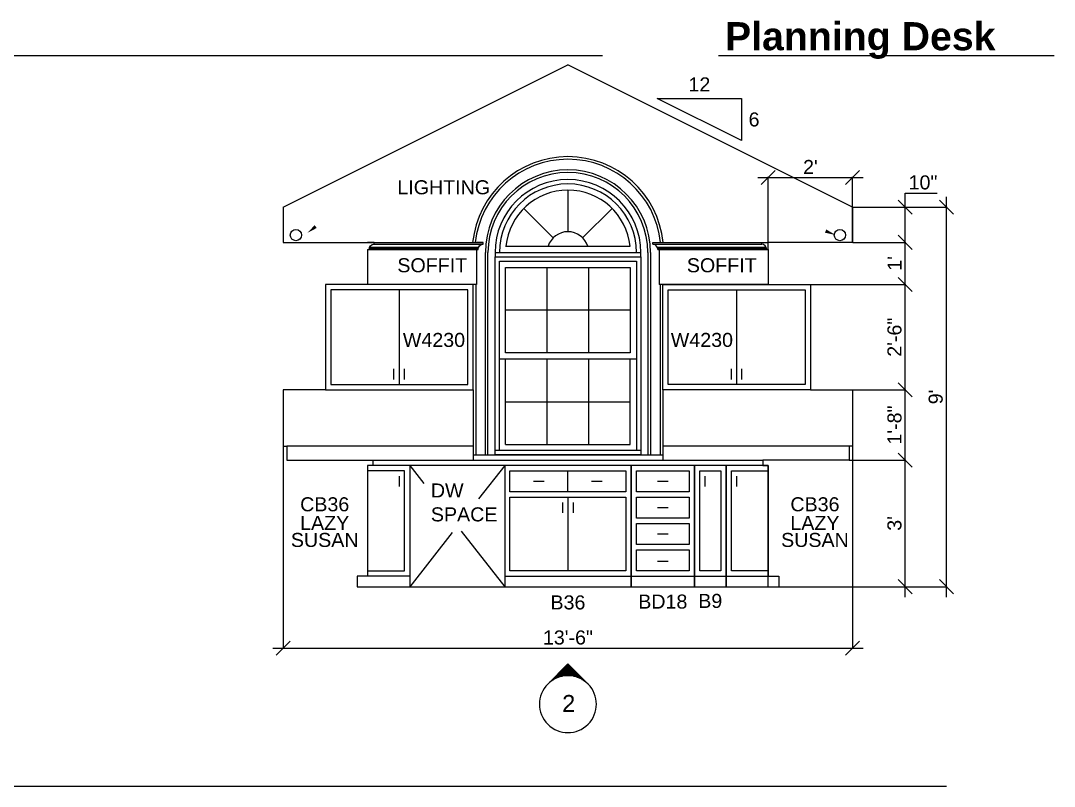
# Model space of a CAD drawing. Header units: inches. Extents: x 8 to 1535, y 73 to 1076.
# Drawn here: x 238.1 to 532.3, y 75.7 to 293.7 of the extents above; entities that cross this region are included whole.
import ezdxf
from ezdxf.enums import TextEntityAlignment as Align

# ---------------------------------------------------------------- set-up
doc = ezdxf.new("R2010")
doc.units = ezdxf.units.IN
doc.header["$MEASUREMENT"] = 0
doc.layers.add('AR INTERIOR ELEV', color=3, linetype='Continuous')
doc.layers.add('GENERAL NOTE', color=4, linetype='Continuous')
doc.styles.add('BRMNAMES', font='swisseb.ttf', dxfattribs={"oblique": 15, "height": 10})
doc.styles.add('DIMTXT', font='ARIAL.TTF', dxfattribs={"height": 4})
doc.styles.add('NOTES', font='ARIAL.TTF', dxfattribs={"height": 4})
doc.dimstyles.new('Arch', dxfattribs={"dimtxt": 0.1875, "dimasz": 4, "dimexe": 0.179993, "dimexo": 0.0625, "dimgap": 1, "dimtad": 1, "dimtoh": 1, "dimdec": 4, "dimzin": 0, "dimdsep": 46, "dimlunit": 4, "dimtxsty": 'DIMTXT', "dimblk1": 'OBLIQUE', "dimblk2": 'OBLIQUE', "dimsah": 1, "dimcen": 0.089996, "dimdle": 3, "dimadec": 0, "dimazin": 0, "dimtfac": 1, "dimtdec": 4, "dimtofl": 0, "dimtmove": 0, "dimatfit": 3, "dimldrblk": 'OBLIQUE', "dimfxl": 0, "dimfrac": 2, "dimtolj": 1, "dimtzin": 0, "dimarcsym": 0})

# ---------------------------------------------------------------- blocks, each defined once
blk = doc.blocks.new('_OBLIQUE')
at = {"color": 0, "linetype": 'ByBlock'}
blk.add_line((-0.5, -0.5), (0.5, 0.5), dxfattribs=at)
blk = doc.blocks.new('*D103')
at = {"layer": 'AR INTERIOR ELEV', "color": 0, "lineweight": -2}
for p, q in [((501.56, 129.57), (501.56, 243.57)), ((474.91, 240.57), (501.74, 240.57)), ((453.91, 132.57), (501.74, 132.57))]:
    blk.add_line(p, q, dxfattribs=at)
at = {"layer": 'Defpoints', "color": 0}
for p in [(474.85, 240.57), (501.56, 240.57), (453.85, 132.57)]:
    blk.add_point(p, dxfattribs=at)
at = {"layer": 'AR INTERIOR ELEV', "color": 0, "lineweight": -2, "xscale": 4, "yscale": 4, "zscale": 4}
for p, rotation in [((501.56, 240.57), 90), ((501.56, 132.57), 270)]:
    blk.add_blockref('_OBLIQUE', p, dxfattribs=dict(at, rotation=rotation))
at = {"layer": 'AR INTERIOR ELEV', "color": 0, "insert": (498.52, 186.57), "char_height": 4, "attachment_point": 5, "rotation": 90, "style": 'DIMTXT'}
blk.add_mtext("\\A1;9'", dxfattribs=at)
blk = doc.blocks.new('*D104')
at = {"layer": 'AR INTERIOR ELEV', "color": 0, "lineweight": -2}
for p, q in [((489.83, 240.57), (489.83, 244.57)), ((489.83, 244.57), (498.95, 244.57)), ((474.91, 240.57), (490.01, 240.57)), ((489.83, 227.57), (489.83, 240.57)), ((474.91, 230.57), (490.01, 230.57))]:
    blk.add_line(p, q, dxfattribs=at)
at = {"layer": 'Defpoints', "color": 0}
for p in [(474.85, 240.57), (489.83, 240.57), (474.85, 230.57)]:
    blk.add_point(p, dxfattribs=at)
at = {"layer": 'AR INTERIOR ELEV', "color": 0, "lineweight": -2, "xscale": 4, "yscale": 4, "zscale": 4}
for p, rotation in [((489.83, 240.57), 90), ((489.83, 230.57), 270)]:
    blk.add_blockref('_OBLIQUE', p, dxfattribs=dict(at, rotation=rotation))
at = {"layer": 'AR INTERIOR ELEV', "color": 0, "insert": (494.89, 247.61), "char_height": 4, "attachment_point": 5, "style": 'DIMTXT'}
blk.add_mtext('\\A1;10"', dxfattribs=at)
blk = doc.blocks.new('*D105')
at = {"layer": 'AR INTERIOR ELEV', "color": 0, "lineweight": -2}
for p, q in [((489.83, 215.57), (489.83, 233.57)), ((474.91, 230.57), (490.01, 230.57)), ((462.91, 218.57), (490.01, 218.57))]:
    blk.add_line(p, q, dxfattribs=at)
at = {"layer": 'Defpoints', "color": 0}
for p in [(474.85, 230.57), (489.83, 230.57), (462.85, 218.57)]:
    blk.add_point(p, dxfattribs=at)
at = {"layer": 'AR INTERIOR ELEV', "color": 0, "lineweight": -2, "xscale": 4, "yscale": 4, "zscale": 4}
for p, rotation in [((489.83, 230.57), 90), ((489.83, 218.57), 270)]:
    blk.add_blockref('_OBLIQUE', p, dxfattribs=dict(at, rotation=rotation))
at = {"layer": 'AR INTERIOR ELEV', "color": 0, "insert": (486.82, 224.57), "char_height": 4, "attachment_point": 5, "rotation": 90, "style": 'DIMTXT'}
blk.add_mtext("\\A1;1'", dxfattribs=at)
blk = doc.blocks.new('*D106')
at = {"layer": 'AR INTERIOR ELEV', "color": 0, "lineweight": -2}
for p, q in [((489.83, 185.57), (489.83, 221.57)), ((462.91, 218.57), (490.01, 218.57)), ((474.91, 188.57), (490.01, 188.57))]:
    blk.add_line(p, q, dxfattribs=at)
at = {"layer": 'Defpoints', "color": 0}
for p in [(462.85, 218.57), (489.83, 218.57), (474.85, 188.57)]:
    blk.add_point(p, dxfattribs=at)
at = {"layer": 'AR INTERIOR ELEV', "color": 0, "lineweight": -2, "xscale": 4, "yscale": 4, "zscale": 4}
for p, rotation in [((489.83, 218.57), 90), ((489.83, 188.57), 270)]:
    blk.add_blockref('_OBLIQUE', p, dxfattribs=dict(at, rotation=rotation))
at = {"layer": 'AR INTERIOR ELEV', "color": 0, "insert": (486.79, 203.57), "char_height": 4, "attachment_point": 5, "rotation": 90, "style": 'DIMTXT'}
blk.add_mtext('\\A1;2\'-6"', dxfattribs=at)
blk = doc.blocks.new('*D107')
at = {"layer": 'AR INTERIOR ELEV', "color": 0, "lineweight": -2}
for p, q in [((489.83, 165.57), (489.83, 191.57)), ((474.91, 188.57), (490.01, 188.57)), ((473.91, 168.57), (490.01, 168.57))]:
    blk.add_line(p, q, dxfattribs=at)
at = {"layer": 'Defpoints', "color": 0}
for p in [(474.85, 188.57), (489.83, 188.57), (473.85, 168.57)]:
    blk.add_point(p, dxfattribs=at)
at = {"layer": 'AR INTERIOR ELEV', "color": 0, "lineweight": -2, "xscale": 4, "yscale": 4, "zscale": 4}
for p, rotation in [((489.83, 188.57), 90), ((489.83, 168.57), 270)]:
    blk.add_blockref('_OBLIQUE', p, dxfattribs=dict(at, rotation=rotation))
at = {"layer": 'AR INTERIOR ELEV', "color": 0, "insert": (486.79, 178.57), "char_height": 4, "attachment_point": 5, "rotation": 90, "style": 'DIMTXT'}
blk.add_mtext('\\A1;1\'-8"', dxfattribs=at)
blk = doc.blocks.new('*D108')
at = {"layer": 'AR INTERIOR ELEV', "color": 0, "lineweight": -2}
for p, q in [((489.83, 129.57), (489.83, 171.57)), ((473.91, 168.57), (490.01, 168.57)), ((453.91, 132.57), (490.01, 132.57))]:
    blk.add_line(p, q, dxfattribs=at)
at = {"layer": 'Defpoints', "color": 0}
for p in [(473.85, 168.57), (489.83, 168.57), (453.85, 132.57)]:
    blk.add_point(p, dxfattribs=at)
at = {"layer": 'AR INTERIOR ELEV', "color": 0, "lineweight": -2, "xscale": 4, "yscale": 4, "zscale": 4}
for p, rotation in [((489.83, 168.57), 90), ((489.83, 132.57), 270)]:
    blk.add_blockref('_OBLIQUE', p, dxfattribs=dict(at, rotation=rotation))
at = {"layer": 'AR INTERIOR ELEV', "color": 0, "insert": (486.79, 150.57), "char_height": 4, "attachment_point": 5, "rotation": 90, "style": 'DIMTXT'}
blk.add_mtext("\\A1;3'", dxfattribs=at)
blk = doc.blocks.new('B36')
at = {"layer": 'AR INTERIOR ELEV'}
for p, q in [((0, 34.5), (0, 0)), ((36, 34.5), (0, 34.5)), ((1.5, 33), (34.5, 33)), ((1.5, 27), (1.5, 33)), ((18, 27), (18, 33)), ((34.5, 33), (34.5, 27)), ((36, 0), (36, 34.5)), ((8.25, 30), (11.25, 30)), ((24.75, 30), (27.75, 30)), ((34.5, 27), (1.5, 27)), ((1.5, 25.5), (34.5, 25.5)), ((1.5, 4.5), (1.5, 25.5)), ((16.5, 24), (16.5, 21)), ((18, 25.5), (18, 4.5)), ((19.5, 24), (19.5, 21)), ((34.5, 25.5), (34.5, 4.5)), ((0, 3), (36, 3)), ((34.5, 4.5), (1.5, 4.5)), ((0, 0), (36, 0))]:
    blk.add_line(p, q, dxfattribs=at)
blk = doc.blocks.new('W4230')
at = {"layer": 'AR INTERIOR ELEV'}
for p, q in [((0, 0), (42, 0)), ((0, -30), (0, 0)), ((42, 0), (42, -30)), ((1.5, -1.5), (40.5, -1.5)), ((1.5, -28.5), (1.5, -1.5)), ((21, -1.5), (21, -28.5)), ((40.5, -1.5), (40.5, -28.5)), ((19.5, -27), (19.5, -24)), ((22.5, -27), (22.5, -24)), ((40.5, -28.5), (1.5, -28.5)), ((42, -30), (0, -30))]:
    blk.add_line(p, q, dxfattribs=at)
blk = doc.blocks.new('B09')
at = {"layer": 'AR INTERIOR ELEV'}
for p, q in [((0, 34.5), (0, 0)), ((9, 34.5), (0, 34.5)), ((1.5, 33), (7.5, 33)), ((1.5, 4.5), (1.5, 33)), ((7.5, 33), (7.5, 4.5)), ((9, 0), (9, 34.5)), ((3, 31.5), (3, 28.5)), ((0, 3), (9, 3)), ((7.5, 4.5), (1.5, 4.5)), ((0, 0), (9, 0))]:
    blk.add_line(p, q, dxfattribs=at)
blk = doc.blocks.new('*D109')
at = {"layer": 'AR INTERIOR ELEV', "color": 0, "lineweight": -2}
for p, q in [((312.85, 172.51), (312.85, 114.85)), ((474.85, 172.51), (474.85, 114.85)), ((309.85, 115.03), (477.85, 115.03))]:
    blk.add_line(p, q, dxfattribs=at)
at = {"layer": 'Defpoints', "color": 0}
for p in [(312.85, 172.57), (474.85, 172.57), (474.85, 115.03)]:
    blk.add_point(p, dxfattribs=at)
at = {"layer": 'AR INTERIOR ELEV', "color": 0, "lineweight": -2, "xscale": 4, "yscale": 4, "zscale": 4, "rotation": 180}
blk.add_blockref('_OBLIQUE', (312.85, 115.03), dxfattribs=at)
at = {"layer": 'AR INTERIOR ELEV', "color": 0, "lineweight": -2, "xscale": 4, "yscale": 4, "zscale": 4}
blk.add_blockref('_OBLIQUE', (474.85, 115.03), dxfattribs=at)
at = {"layer": 'AR INTERIOR ELEV', "color": 0, "insert": (393.85, 118.08), "char_height": 4, "attachment_point": 5, "style": 'DIMTXT'}
blk.add_mtext('\\A1;13\'-6"', dxfattribs=at)
blk = doc.blocks.new('*X15')
at = {"color": 0}
for p, q in [((774.66, 757.5), (775.5, 757.5)), ((774.91, 757.75), (775.25, 757.75)), ((772.16, 755), (773.78, 755)), ((772.41, 755.25), (777.75, 755.25)), ((772.66, 755.5), (777.5, 755.5)), ((772.91, 755.75), (777.25, 755.75)), ((773.16, 756), (777, 756)), ((773.41, 756.25), (776.75, 756.25)), ((773.66, 756.5), (776.5, 756.5)), ((773.91, 756.75), (776.25, 756.75)), ((774.16, 757), (776, 757)), ((774.41, 757.25), (775.75, 757.25)), ((776.38, 755), (778, 755)), ((770.41, 753.25), (770.41, 753.25)), ((770.66, 753.5), (770.68, 753.5)), ((770.91, 753.75), (770.99, 753.75)), ((771.16, 754), (771.35, 754)), ((771.41, 754.25), (771.75, 754.25)), ((771.66, 754.5), (772.24, 754.5)), ((771.91, 754.75), (772.86, 754.75)), ((777.3, 754.75), (778.25, 754.75)), ((777.92, 754.5), (778.5, 754.5)), ((778.41, 754.25), (778.75, 754.25)), ((778.81, 754), (779, 754)), ((779.16, 753.75), (779.25, 753.75)), ((779.47, 753.5), (779.5, 753.5)), ((779.75, 753.25), (779.75, 753.25))]:
    blk.add_line(p, q, dxfattribs=at)
blk = doc.blocks.new('*D110')
at = {"layer": 'AR INTERIOR ELEV', "color": 0, "lineweight": -2}
for p, q in [((447.85, 249.01), (477.85, 249.01)), ((450.85, 228.63), (450.85, 249.19)), ((474.85, 230.63), (474.85, 249.19))]:
    blk.add_line(p, q, dxfattribs=at)
at = {"layer": 'Defpoints', "color": 0}
for p in [(474.85, 249.01), (474.85, 230.57), (450.85, 228.57)]:
    blk.add_point(p, dxfattribs=at)
at = {"layer": 'AR INTERIOR ELEV', "color": 0, "lineweight": -2, "xscale": 4, "yscale": 4, "zscale": 4, "rotation": 180}
blk.add_blockref('_OBLIQUE', (450.85, 249.01), dxfattribs=at)
at = {"layer": 'AR INTERIOR ELEV', "color": 0, "lineweight": -2, "xscale": 4, "yscale": 4, "zscale": 4}
blk.add_blockref('_OBLIQUE', (474.85, 249.01), dxfattribs=at)
at = {"layer": 'AR INTERIOR ELEV', "color": 0, "insert": (462.85, 252.02), "char_height": 4, "attachment_point": 5, "style": 'DIMTXT'}
blk.add_mtext("\\A1;2'", dxfattribs=at)

msp = doc.modelspace()

# ---------------------------------------------------------------- linework, layer by layer
at = {"layer": 'AR INTERIOR ELEV'}
for p, q in [((47.36133, 283.74141), (403.69968, 283.74141)), ((436.67079, 283.74141), (532.25529, 283.74141)), ((419.26258, 271.55521), (443.26258, 271.55521)), ((443.26258, 259.55521), (419.26258, 271.55521)), ((443.26258, 271.55521), (443.26258, 259.55521)), ((393.85146, 245.44321), (393.85146, 233.60988)), ((381.30031, 240.24436), (389.66774, 231.87692)), ((406.4026, 240.24436), (398.03517, 231.87692)), ((338.71783, 230.06821), (369.71783, 230.06821)), ((376.10146, 229.44321), (411.60146, 229.44321)), ((417.98509, 230.06821), (448.98509, 230.06821)), ((337.29119, 228.56821), (368.29119, 228.56821)), ((337.33564, 228.93088), (368.33564, 228.93088)), ((337.43148, 229.20201), (368.43148, 229.20201)), ((370.35146, 170.06821), (370.35146, 227.69321)), ((371.10146, 170.06821), (371.10146, 227.69321)), ((373.10146, 227.69321), (414.60146, 227.69321)), ((373.10146, 227.69321), (373.10146, 226.44321)), ((414.60146, 226.44321), (414.60146, 227.69321)), ((416.60146, 227.69321), (416.60146, 170.06821)), ((417.35146, 227.69321), (417.35146, 170.06821)), ((419.27144, 229.20201), (450.10538, 229.20201)), ((419.36728, 228.93088), (450.15822, 228.93088)), ((419.41172, 228.56821), (450.85146, 228.56821)), ((373.10146, 170.06821), (373.10146, 226.44321)), ((373.10146, 226.44321), (414.60146, 226.44321)), ((374.35146, 171.31821), (374.35146, 225.19321)), ((374.35146, 225.19321), (413.35146, 225.19321)), ((413.35146, 225.19321), (413.35146, 171.31821)), ((414.60146, 226.44321), (414.60146, 170.06821)), ((376.10146, 199.13071), (376.10146, 223.44321)), ((376.10146, 223.44321), (411.60146, 223.44321)), ((387.93479, 199.13071), (387.93479, 223.44321)), ((399.76813, 199.13071), (399.76813, 223.44321)), ((411.60146, 223.44321), (411.60146, 199.13071)), ((367.60146, 218.56821), (367.60146, 170.06821)), ((420.10146, 218.56821), (420.10146, 170.06821)), ((411.60146, 211.28696), (376.10146, 211.28696)), ((374.35146, 197.38071), (413.35146, 197.38071)), ((411.60146, 199.13071), (376.10146, 199.13071)), ((376.10146, 173.06821), (376.10146, 197.38071)), ((387.93479, 173.06821), (387.93479, 197.38071)), ((399.76813, 173.06821), (399.76813, 197.38071)), ((411.60146, 173.06821), (411.60146, 197.38071)), ((366.85146, 188.56821), (366.85146, 168.56821)), ((420.85146, 188.56821), (420.85146, 168.56821)), ((376.10146, 185.22446), (411.60146, 185.22446)), ((366.85146, 172.56821), (313.85146, 172.56821)), ((414.60146, 171.31821), (373.10146, 171.31821)), ((376.10146, 173.06821), (411.60146, 173.06821)), ((473.85146, 172.56821), (420.85146, 172.56821)), ((366.85146, 170.06821), (420.85146, 170.06821)), ((414.60146, 170.06821), (373.10146, 170.06821)), ((347.35146, 165.56821), (336.85146, 165.56821)), ((347.35146, 137.06821), (347.35146, 165.56821)), ((348.85146, 167.06821), (348.85146, 132.56821)), ((348.85146, 167.06821), (352.84177, 161.96948)), ((375.85146, 167.06821), (368.44672, 157.6066)), ((411.85146, 167.06821), (411.85146, 132.56821)), ((429.85146, 167.06821), (411.85146, 167.06821)), ((413.35146, 159.56821), (413.35146, 165.56821)), ((413.35146, 165.56821), (428.35146, 165.56821)), ((428.35146, 165.56821), (428.35146, 159.56821)), ((429.85146, 132.56821), (429.85146, 167.06821)), ((450.85146, 167.06821), (438.85146, 167.06821)), ((438.85146, 167.06821), (438.85146, 132.56821)), ((440.35146, 165.56821), (450.85146, 165.56821)), ((440.35146, 137.06821), (440.35146, 165.56821)), ((450.85146, 132.56821), (450.85146, 167.06821)), ((345.85146, 164.06821), (345.85146, 161.06821)), ((419.35146, 162.56821), (422.35146, 162.56821)), ((441.85146, 164.06821), (441.85146, 161.06821)), ((428.35146, 159.56821), (413.35146, 159.56821)), ((413.35146, 158.06821), (428.35146, 158.06821)), ((413.35146, 152.06288), (413.35146, 158.06821)), ((428.35146, 158.06821), (428.35146, 152.06288)), ((419.35146, 155.06821), (422.35146, 155.06821)), ((428.35146, 152.06288), (413.35146, 152.06288)), ((413.35146, 144.55755), (413.35146, 150.56288)), ((413.35146, 150.56288), (428.35146, 150.56288)), ((428.35146, 150.56288), (428.35146, 144.55755)), ((360.95342, 148.03183), (348.85146, 132.56821)), ((363.50173, 148.34842), (375.85146, 132.56821)), ((419.35146, 147.56288), (422.35146, 147.56288)), ((428.35146, 144.55755), (413.35146, 144.55755)), ((413.35146, 137.06821), (413.35146, 143.02367)), ((413.35146, 143.02367), (428.35146, 143.02367)), ((428.35146, 143.02367), (428.35146, 137.06821)), ((419.35146, 139.86322), (422.35146, 139.86322)), ((336.85146, 137.06821), (347.35146, 137.06821)), ((348.85146, 135.56821), (336.85146, 135.56821)), ((411.85146, 135.56821), (429.85146, 135.56821)), ((428.35146, 137.06821), (413.35146, 137.06821)), ((438.85146, 135.56821), (450.85146, 135.56821)), ((450.85146, 137.06821), (440.35146, 137.06821)), ((411.85146, 132.56821), (429.85146, 132.56821)), ((438.85146, 132.56821), (450.85146, 132.56821)), ((47.36133, 75.74141), (501.55921, 75.74141))]:
    msp.add_line(p, q, dxfattribs=at)
at = {"layer": 'AR INTERIOR ELEV', "color": 7}
for p in [(312.85146, 240.56821), (474.85146, 240.56821)]:
    msp.add_line(p, (393.85146, 281.06821), dxfattribs=at)
at = {"layer": 'AR INTERIOR ELEV', "color": 6}
for p, q in [((323.35146, 230.56821), (369.71783, 230.56821)), ((417.98509, 230.56821), (450.85146, 230.56821)), ((367.85146, 218.56821), (336.85146, 218.56821)), ((450.85146, 218.56821), (419.85146, 218.56821)), ((338.35146, 168.56821), (449.35146, 168.56821)), ((449.35146, 167.06821), (338.35146, 167.06821))]:
    msp.add_line(p, q, dxfattribs=at)
at = {"layer": 'AR INTERIOR ELEV'}
for points in [[(469.95892, 232.66719, 0, 0.99, 0), (467.17791, 233.79234, 0, 0, 0.128162365), (368.24518, 246.67795, 0, 0, -3.31326039)], [(319.68677, 233.25446, 0, 0.99, 0), (322.08777, 235.05313, 0, 0, -0.085221237), (342.51292, 245.50339, 0, 0, -0.180433447)]]:
    msp.add_lwpolyline(points, format="xyseb", dxfattribs=at)
at = {"layer": 'AR INTERIOR ELEV', "color": 7}
for points in [[(312.85146, 240.56821), (312.85146, 230.56821), (336.85146, 230.56821)], [(474.85146, 240.56821), (474.85146, 230.56821), (450.85146, 230.56821)], [(336.85146, 228.56821), (336.85146, 218.56821), (324.85146, 218.56821), (324.85146, 188.56821), (312.85146, 188.56821), (312.85146, 172.56821), (313.85146, 172.56821), (313.85146, 168.56821), (338.35146, 168.56821), (338.35146, 167.06821), (336.85146, 167.06821), (336.85146, 135.56821), (333.85146, 135.56821), (333.85146, 132.56821), (453.85146, 132.56821)], [(450.85146, 228.56821), (450.85146, 218.56821), (462.85146, 218.56821), (462.85146, 188.56821), (474.85146, 188.56821), (474.85146, 172.56821), (473.85146, 172.56821), (473.85146, 168.56821), (449.35146, 168.56821), (449.35146, 167.06821), (450.85146, 167.06821), (450.85146, 135.56821), (453.85146, 135.56821), (453.85146, 132.56821), (453.85146, 132.56821)]]:
    msp.add_lwpolyline(points, dxfattribs=at)
for points in [[(336.85146, 228.56821), (337.29119, 228.56821, -0.399607034), (338.71783, 230.06821), (338.71783, 230.56821), (336.85146, 230.56821)], [(450.85146, 228.56821), (450.41172, 228.56821, 0.399607034), (448.98509, 230.06821), (448.98509, 230.56821), (450.85146, 230.56821)]]:
    msp.add_lwpolyline(points, format="xyb", dxfattribs=at)
at = {"layer": 'AR INTERIOR ELEV', "color": 6}
for points in [[(367.85146, 228.56821), (368.29119, 228.56821, -0.399607034), (369.71783, 230.06821), (369.71783, 230.56821), (367.85146, 230.56821)], [(419.85146, 228.56821), (419.41172, 228.56821, 0.399607034), (417.98509, 230.06821), (417.98509, 230.56821), (419.85146, 230.56821)]]:
    msp.add_lwpolyline(points, format="xyb", dxfattribs=at)
for points in [[(367.85146, 228.56821), (367.85146, 218.56821)], [(419.85146, 228.56821), (419.85146, 218.56821)]]:
    msp.add_lwpolyline(points, dxfattribs=at)
at = {"layer": 'AR INTERIOR ELEV'}
for points in [[(393.85146, 110.59045), (388.12389, 104.86288)], [(399.57902, 104.86288), (393.85146, 110.59045)]]:
    msp.add_lwpolyline(points, dxfattribs=at)
for centre, radius, start, end in [((393.85146, 227.69321), 27.26873, 6.0520626, 173.9479374), ((393.85146, 227.69321), 26.51873, 6.0520626, 173.9479374), ((393.85146, 227.69321), 23.5, 0, 180), ((393.85146, 227.69321), 22.75, 0, 180), ((393.85146, 227.69321), 20.75, 0, 180), ((393.85146, 227.69321), 19.5, 0, 180), ((393.85146, 227.69321), 17.75, 5.6580714, 174.3419286), ((393.85146, 227.69321), 5.91667, 17.2039945, 162.7960055), ((393.85146, 99.13532), 8.1, 45, 135), ((393.85146, 99.13532), 8.1, 135, 225), ((393.85146, 99.13532), 8.1, 315, 45), ((393.85146, 99.13532), 8.1, 225, 315)]:
    msp.add_arc(centre, radius, start, end, dxfattribs=at)
at = {"layer": 'GENERAL NOTE'}
for centre in [(316.46364, 232.62524), (471.23928, 232.62524)]:
    msp.add_circle(centre, 1.60501, dxfattribs=at)

# ---------------------------------------------------------------- block references
at = {"layer": 'AR INTERIOR ELEV', "xscale": -1}
msp.add_blockref('W4230', (366.85146, 218.56821), dxfattribs=at)
at = {"layer": 'AR INTERIOR ELEV'}
for name, p in [('W4230', (420.85146, 218.56821)), ('B36', (375.85146, 132.56821)), ('B09', (429.85146, 132.56821))]:
    msp.add_blockref(name, p, dxfattribs=at)
at = {"layer": 'AR INTERIOR ELEV', "xscale": 1.2, "yscale": 1.200000000000003, "zscale": 1.2}
msp.add_blockref('*X15', (-536.24372, -798.91655), dxfattribs=at)

# ---------------------------------------------------------------- texts
at = {"layer": 'AR INTERIOR ELEV'}
for s, height, style, p in [('Planning Desk', 8, 'BRMNAMES', (438.52013, 285.24141)), ('6', 4, 'NOTES', (445.26258, 263.55521)), ('LIGHTING', 4, 'NOTES', (345.31335, 244.24462)), ('SOFFIT', 4, 'NOTES', (345.31335, 222.05392)), ('SOFFIT', 4, 'NOTES', (427.68828, 222.05392)), ('DW', 4, 'NOTES', (354.85269, 157.95015)), ('SPACE', 4, 'NOTES', (354.85269, 151.15015))]:
    msp.add_text(s, height=height, dxfattribs=dict(at, style=style)).set_placement(p)
at = {"layer": 'AR INTERIOR ELEV', "style": 'NOTES'}
for s, height, p in [('12', 4, (431.26258, 275.55521)), ('2', 4.8, (394.0789, 99.37575))]:
    msp.add_text(s, height=height, dxfattribs=at).set_placement(p, align=Align.MIDDLE)
for s, p in [('W4230', (355.73222, 200.80004)), ('W4230', (431.9707, 200.80004)), ('CB36', (324.64431, 154.01973)), ('CB36', (464.13744, 154.01973)), ('LAZY', (324.64431, 148.71325)), ('LAZY', (464.13744, 148.71325)), ('SUSAN', (324.64431, 143.87158)), ('SUSAN', (464.13744, 143.87158)), ('B36', (393.85146, 126.09295)), ('BD18', (420.85146, 126.32535)), ('B9', (434.35146, 126.51902))]:
    msp.add_text(s, height=4, dxfattribs=at).set_placement(p, align=Align.CENTER)

# ---------------------------------------------------------------- dimensions: what is measured, and where the dimension line sits
at = {"layer": 'AR INTERIOR ELEV'}
for base, p1, p2, picture, middle in [((474.85146, 249.01237), (450.85146, 228.56821), (474.85146, 230.56821), '*D110', (462.85146, 252.02055)), ((474.85146, 115.03354), (312.85146, 172.56821), (474.85146, 172.56821), '*D109', (393.85146, 118.0772))]:
    dim = msp.add_linear_dim(base=base, p1=p1, p2=p2, dimstyle='Arch', dxfattribs=at)
    dim.commit()
    dim.dimension.update_dxf_attribs({"geometry": picture, "text_midpoint": middle})
for base, p1, p2, picture, middle in [((489.8291, 240.56821), (474.85146, 230.56821), (474.85146, 240.56821), '*D104', (494.88776, 247.6105)), ((501.55921, 240.56821), (453.85146, 132.56821), (474.85146, 240.56821), '*D103', (498.51691, 186.56821)), ((489.8291, 230.56821), (462.85146, 218.56821), (474.85146, 230.56821), '*D105', (486.82092, 224.56821)), ((489.8291, 218.56821), (474.85146, 188.56821), (462.85146, 218.56821), '*D106', (486.78681, 203.56821)), ((489.8291, 188.56821), (473.85146, 168.56821), (474.85146, 188.56821), '*D107', (486.78681, 178.56821)), ((489.8291, 168.56821), (453.85146, 132.56821), (473.85146, 168.56821), '*D108', (486.78545, 150.56821))]:
    dim = msp.add_linear_dim(base=base, p1=p1, p2=p2, angle=90, dimstyle='Arch', dxfattribs=at)
    dim.commit()
    dim.dimension.update_dxf_attribs({"geometry": picture, "text_midpoint": middle})

doc.saveas('drawing.dxf')
